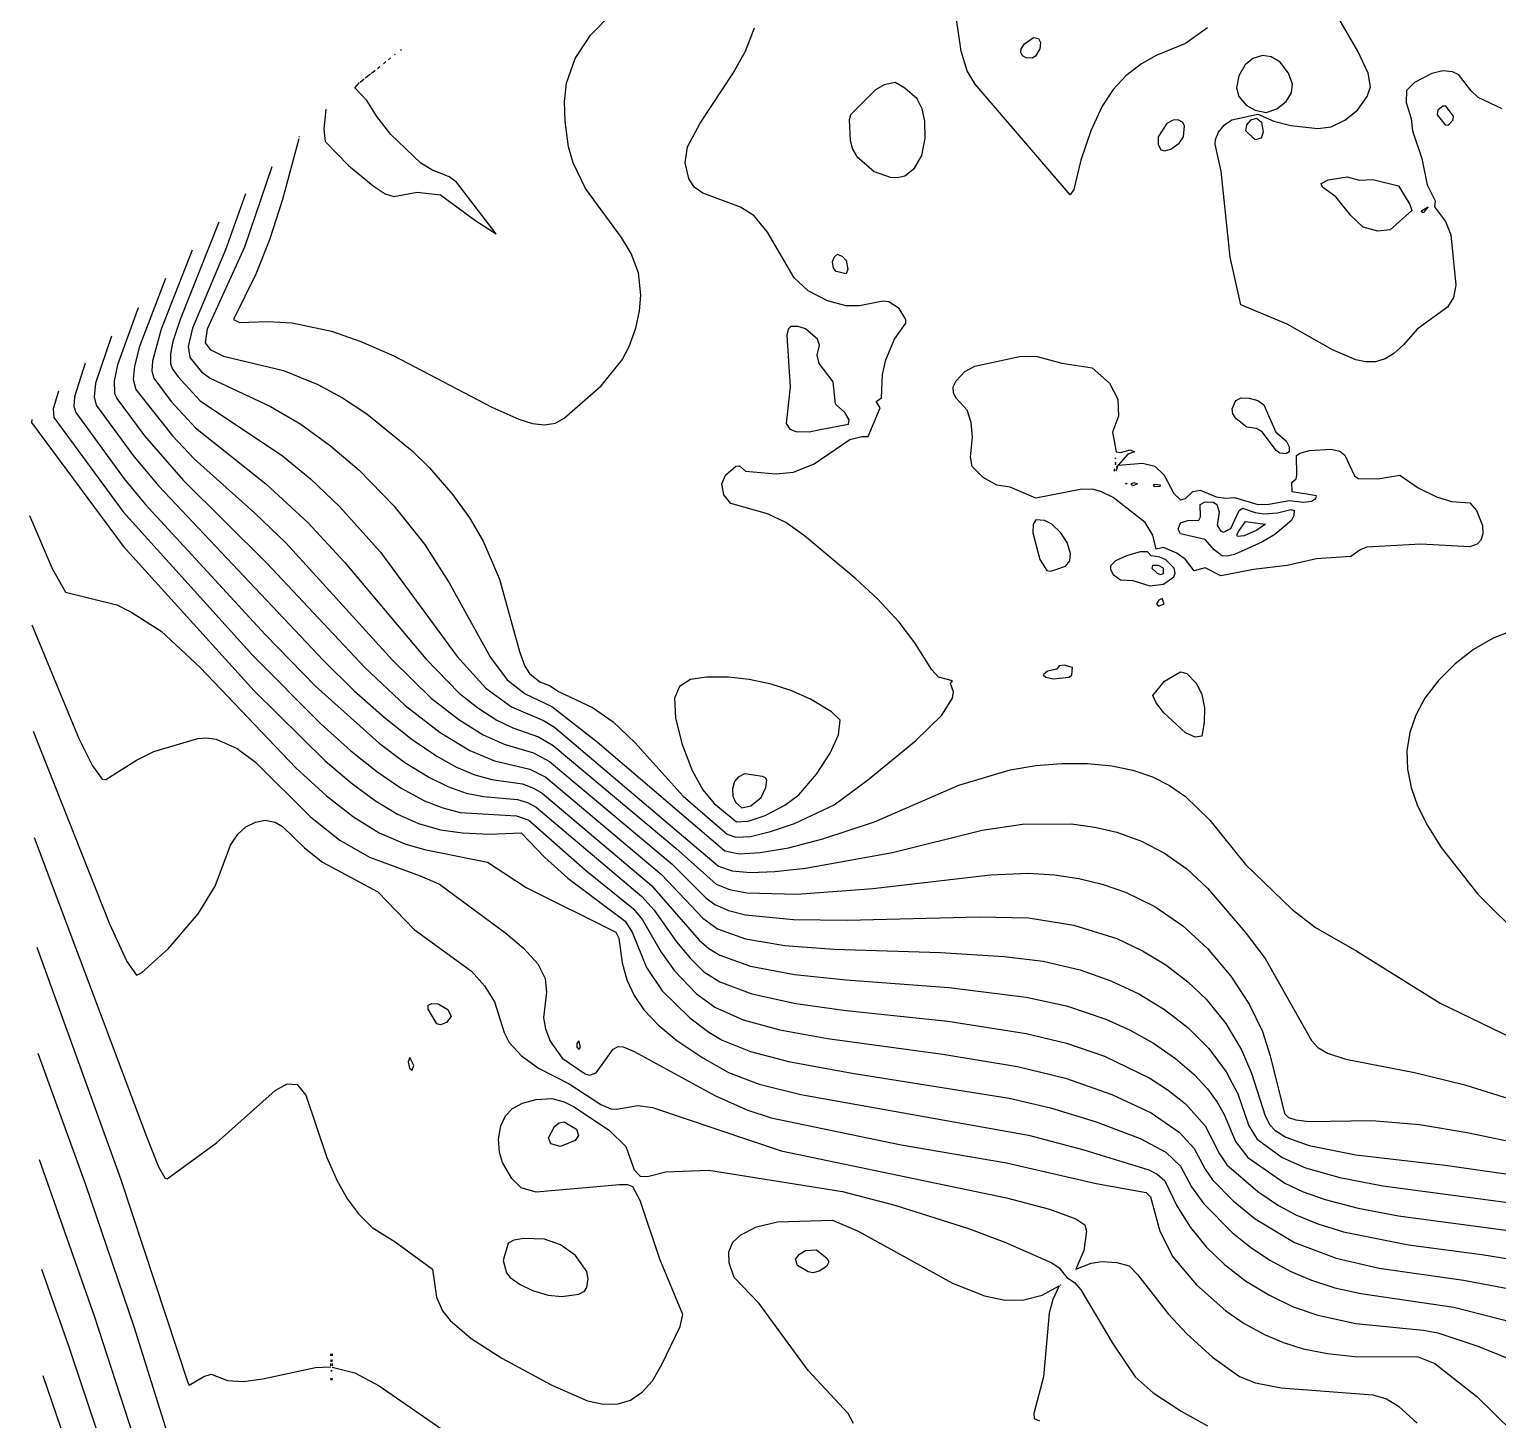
# Model space of a CAD drawing. Header units: inches. Extents: x 2608994 to 2618701, y 1261813 to 1271655.
# Drawn here: x 2608994 to 2610432, y 1268033 to 1269394 of the extents above; entities that cross this region are included whole.
import ezdxf

# ---------------------------------------------------------------- set-up
doc = ezdxf.new("R2010")
doc.units = ezdxf.units.IN
doc.header["$MEASUREMENT"] = 0

msp = doc.modelspace()

# ---------------------------------------------------------------- linework, layer by layer
for points, elevation in [([(2609258.1, 1269287.3), (2609242.2, 1269227.9), (2609229.5, 1269188.3), (2609215.9, 1269154.7), (2609194.1, 1269110.3), (2609200, 1269107.5), (2609227.6, 1269108.5), (2609251.6, 1269107.1), (2609290, 1269099), (2609318.8, 1269088.8), (2609351.2, 1269074.7), (2609447.2, 1269024.6), (2609473.6, 1269012.6), (2609486.8, 1269008.5), (2609498.8, 1269007.1), (2609509.6, 1269008.9), (2609518, 1269013.6), (2609554.2, 1269045.5), (2609574.7, 1269070.7), (2609581.7, 1269083.9), (2609588, 1269101.9), (2609591.8, 1269118.7), (2609593, 1269134.3), (2609590.6, 1269155.9), (2609583.6, 1269175.1), (2609574.2, 1269190.7), (2609539, 1269238.7), (2609526.7, 1269263.9), (2609522.3, 1269279.5), (2609518.8, 1269304.7), (2609518.3, 1269323.9), (2609520.2, 1269341.9), (2609528.7, 1269365.9), (2609543.9, 1269388.7), (2609564.8, 1269410.3)], 235), ([(2610436.5, 1269316.7), (2610413.2, 1269327.6), (2610405.8, 1269334.7), (2610394, 1269349.9), (2610388, 1269353), (2610378.4, 1269353.8), (2610367.6, 1269351.1), (2610350.8, 1269342.6), (2610343, 1269334.7), (2610342.6, 1269322.7), (2610347.5, 1269307.1), (2610348.9, 1269295.1), (2610358, 1269267.9), (2610363.1, 1269242.3), (2610370.8, 1269226.7), (2610370.2, 1269220.7), (2610381.1, 1269206.3), (2610386.3, 1269193.1), (2610391.2, 1269143.9), (2610388.9, 1269131.9), (2610382.9, 1269122.3), (2610353.2, 1269100.8), (2610340, 1269085.5), (2610330.4, 1269077.1), (2610322, 1269071.9), (2610312.4, 1269068.9), (2610302.8, 1269068.7), (2610293.2, 1269070.8), (2610270.4, 1269080.7), (2610226, 1269105.6), (2610180.7, 1269124.7), (2610170.1, 1269171.5), (2610161.3, 1269255.5), (2610155.5, 1269281.9), (2610155.7, 1269286.7), (2610158.9, 1269293.9), (2610164.8, 1269301.1), (2610171.9, 1269305.9), (2610197.2, 1269311.3), (2610212.8, 1269304.5), (2610229.6, 1269300.2), (2610256, 1269297.5), (2610269.2, 1269299), (2610282.4, 1269305.4), (2610294.8, 1269315.5), (2610304.3, 1269328.7), (2610307.5, 1269338.3), (2610305.5, 1269351.5), (2610295.3, 1269373.1), (2610270.8, 1269415.1)], 237), ([(2609231.8, 1269259.8), (2609205, 1269181.1), (2609168.4, 1269100.7), (2609166.4, 1269087.5), (2609171.2, 1269080.8), (2609184.4, 1269074.4), (2609243.2, 1269060.5), (2609276.8, 1269046.7), (2609300.8, 1269033.5), (2609324.7, 1269017.9), (2609369.2, 1268981.7), (2609386.1, 1268965.1), (2609408.9, 1268938.7), (2609425.3, 1268915.9), (2609438.7, 1268893.1), (2609454.7, 1268855.9), (2609474.2, 1268785.1), (2609479.5, 1268770.7), (2609483.9, 1268763.5), (2609494, 1268755.4), (2609503.6, 1268751.9), (2609513.2, 1268745.6), (2609545.6, 1268730.3), (2609566, 1268716.1), (2609587.6, 1268695.7), (2609634.5, 1268643.5), (2609677.6, 1268606.1), (2609686, 1268603.4), (2609700.4, 1268604.1), (2609720.1, 1268608.7), (2609743.6, 1268616.7), (2609782.4, 1268635.1), (2609815.1, 1268659.1), (2609862, 1268697.5), (2609887.8, 1268722.7), (2609898.4, 1268739.5), (2609899.1, 1268745.5), (2609896.2, 1268753.9), (2609898.2, 1268756.3), (2609884.7, 1268759.9), (2609878, 1268767.3), (2609861.5, 1268793.5), (2609845.9, 1268813.9), (2609824.8, 1268836.7), (2609803.6, 1268856.3), (2609753.2, 1268898.5), (2609735.2, 1268911.6), (2609717.2, 1268920.1), (2609681.2, 1268930.2), (2609674.4, 1268938.7), (2609672.4, 1268949.5), (2609675.8, 1268957.9), (2609686, 1268966.8), (2609689.6, 1268967), (2609695.6, 1268961.9), (2609725.6, 1268959.1), (2609742.4, 1268960.7), (2609762.8, 1268969), (2609797.7, 1268992.7), (2609809.6, 1268995.8), (2609815.6, 1268995.6), (2609827.5, 1269023.9), (2609823.4, 1269029.9), (2609828.8, 1269033.5), (2609829.8, 1269056.3), (2609833.1, 1269070.7), (2609841.4, 1269091.1), (2609852.4, 1269106.7), (2609852.4, 1269110.3), (2609846, 1269121.1), (2609836, 1269127.7), (2609830, 1269128.3), (2609807.2, 1269123.7), (2609794, 1269123.6), (2609776, 1269128.6), (2609756.8, 1269138.3), (2609743.3, 1269151.1), (2609717.2, 1269195.7), (2609704, 1269212), (2609690.8, 1269220.2), (2609653.6, 1269234.1), (2609645.3, 1269239.9), (2609640, 1269248.3), (2609636.3, 1269263.9), (2609638.6, 1269279.5), (2609651.2, 1269302.7), (2609683.3, 1269351.5), (2609695.7, 1269373.1), (2609704.5, 1269395.9)], 236), ([(2610013.6, 1269232.5), (2609920.3, 1269340.7), (2609912.5, 1269353.9), (2609906.9, 1269373.1), (2609901.9, 1269406.7)], 237), ([(2610148.1, 1269395.9), (2610126.4, 1269380.5), (2610097.6, 1269368.8), (2610083.2, 1269360.8), (2610068.1, 1269349.1), (2610055.6, 1269335.5), (2610045, 1269319.1), (2610033.7, 1269295.1), (2610023.9, 1269266.3), (2610017.2, 1269237.5), (2610013.6, 1269232.5)], 237), ([(2609979.6, 1269368.3), (2609976.4, 1269366.3), (2609970.4, 1269366.5), (2609966.8, 1269368.4), (2609965.2, 1269371.9), (2609965.6, 1269375.5), (2609968.7, 1269380.3), (2609977.6, 1269386.6), (2609982.4, 1269385.4), (2609984.4, 1269381.5), (2609983.7, 1269375.5), (2609979.6, 1269368.3)], 238), ([(2609345.8, 1269364.7), (2609346.5, 1269365.3)], 234), ([(2609347, 1269365.6), (2609348, 1269366.5)], 234), ([(2609351.8, 1269369.4), (2609352.5, 1269370.1)], 234), ([(2609357.8, 1269374.2), (2609358.5, 1269374.9)], 234), ([(2610205.6, 1269313.1), (2610215.8, 1269316.7), (2610225, 1269323.9), (2610230.2, 1269332.3), (2610231.4, 1269340.7), (2610227.2, 1269351.7), (2610219.1, 1269362.3), (2610210.4, 1269367.7), (2610202, 1269368.9), (2610192.4, 1269366.1), (2610185, 1269359.9), (2610178.6, 1269349.1), (2610176.3, 1269337.1), (2610178.6, 1269328.7), (2610185.9, 1269320.3), (2610194.8, 1269315.2), (2610205.6, 1269313.1)], 236), ([(2609329, 1269351.4), (2609329.9, 1269352.1)], 234), ([(2609330.2, 1269352.3), (2609332.8, 1269354.5)], 234), ([(2609335, 1269356.1), (2609336.1, 1269356.9)], 234), ([(2609336.2, 1269357), (2609337.3, 1269358.1)], 234), ([(2609341, 1269360.8), (2609343.4, 1269362.9)], 234), ([(2609284.6, 1269316.3), (2609282.7, 1269296.3), (2609284, 1269284.6), (2609306.8, 1269261.3), (2609330.8, 1269241.2), (2609342.8, 1269233.5), (2609351.2, 1269230.8), (2609374, 1269235), (2609396.8, 1269232.4), (2609431.6, 1269206.8), (2609451.3, 1269194.3), (2609412.4, 1269244.7), (2609405.2, 1269250.1), (2609388.4, 1269256.9), (2609377.6, 1269263.4), (2609348.2, 1269291.5), (2609334.4, 1269309.3), (2609324.8, 1269324.8), (2609313.1, 1269337.1), (2609317.6, 1269342.5)], 234), ([(2609318.2, 1269342.7), (2609322.1, 1269346.1)], 234), ([(2609323, 1269346.7), (2609323.7, 1269347.3)], 234), ([(2609324.2, 1269347.6), (2609328.2, 1269350.9)], 234), ([(2609851.6, 1269251.1), (2609861.2, 1269258.5), (2609868.2, 1269271.1), (2609871.4, 1269287.9), (2609871.3, 1269304.7), (2609868.7, 1269316.7), (2609863.6, 1269326.3), (2609851.6, 1269336.8), (2609842, 1269342.5), (2609831.2, 1269340), (2609822.8, 1269335.4), (2609798.3, 1269310.7), (2609797, 1269305.9), (2609798, 1269285.5), (2609800.2, 1269277.1), (2609804.6, 1269269.9), (2609821.6, 1269255.4), (2609837.2, 1269249.6), (2609844.4, 1269249.3), (2609851.6, 1269251.1)], 236), ([(2610385.2, 1269302.3), (2610388.5, 1269305.9), (2610388.9, 1269309.5), (2610381.5, 1269319.1), (2610378.4, 1269319.4), (2610373.7, 1269315.5), (2610373, 1269310.7), (2610380.8, 1269301), (2610383.2, 1269300.5), (2610385.2, 1269302.3)], 236), ([(2610112, 1269277.2), (2610120.4, 1269282.9), (2610124.5, 1269289.1), (2610125.5, 1269299.9), (2610123.4, 1269303.5), (2610119.2, 1269306), (2610114.4, 1269305.7), (2610108.2, 1269302.3), (2610099.6, 1269289.1), (2610099.8, 1269281.9), (2610102.4, 1269276.5), (2610106, 1269275.5), (2610112, 1269277.2)], 236), ([(2610200.7, 1269287.9), (2610194.8, 1269286.4), (2610185.6, 1269295.1), (2610186.5, 1269301.1), (2610190.7, 1269305.9), (2610196, 1269307.6), (2610200.8, 1269303.5), (2610202.5, 1269293.9), (2610200.7, 1269287.9)], 238), ([(2609258.8, 1269289.7), (2609258.2, 1269289)], 235), ([(2610326.8, 1269198.1), (2610314.8, 1269196.7), (2610300.4, 1269200.7), (2610288.5, 1269212.3), (2610273.7, 1269230.3), (2610260.7, 1269239.9), (2610259.4, 1269243.5), (2610266.3, 1269247.1), (2610284.8, 1269250), (2610296.8, 1269246.8), (2610310, 1269247.5), (2610335.2, 1269241.2), (2610346.3, 1269223.1), (2610348.1, 1269217.1), (2610326.8, 1269198.1)], 238), ([(2609206, 1269233.3), (2609186.2, 1269178.7), (2609153.9, 1269101.9), (2609149.6, 1269083.9), (2609151.2, 1269073.1), (2609162.8, 1269059.1), (2609171.2, 1269052.9), (2609230.2, 1269025.1), (2609260, 1269007.9), (2609289.1, 1268986.7), (2609317.2, 1268962.7), (2609351.3, 1268927.9), (2609381.2, 1268890.3), (2609405.2, 1268852.4), (2609445.8, 1268779.1), (2609462.1, 1268757.5), (2609479.6, 1268743.8), (2609506, 1268731.3), (2609550.4, 1268696.7), (2609675.2, 1268590), (2609689.6, 1268587.1), (2609710, 1268588.2), (2609737.6, 1268593), (2609771.3, 1268601.5), (2609821.8, 1268618.3), (2609904.4, 1268654.2), (2609954.8, 1268669.1), (2609980, 1268673.5), (2610005.2, 1268675.6), (2610030.4, 1268675.4), (2610054.4, 1268673.1), (2610074.8, 1268668.9), (2610094, 1268662.4), (2610110.8, 1268653.9), (2610126.4, 1268643), (2610150.4, 1268619.8), (2610185.2, 1268576.6), (2610230.8, 1268532.6), (2610253.6, 1268514.8), (2610294.4, 1268491.6), (2610375.9, 1268440.7), (2610517.6, 1268372.1)], 237), ([(2610359.3, 1269214.7), (2610357.5, 1269215.9), (2610358, 1269217.1), (2610364, 1269220.6), (2610359.3, 1269214.7)], 238), ([(2609179.8, 1269205.7), (2609141.9, 1269110.3), (2609134.7, 1269088.7), (2609132.4, 1269076.7), (2609132.4, 1269067.1), (2609134, 1269062.3), (2609140, 1269054.2), (2609161.6, 1269030.6), (2609242, 1268976.9), (2609269.4, 1268954.3), (2609298.4, 1268926.8), (2609338.1, 1268882.3), (2609413.2, 1268780.3), (2609441.3, 1268749.1), (2609466.4, 1268730.9), (2609497.6, 1268717.5), (2609508.4, 1268710.9), (2609669.2, 1268575), (2609682.4, 1268570.4), (2609700.4, 1268568.7), (2609724.4, 1268569.5), (2609754.4, 1268572.8), (2609839.6, 1268588.2), (2609927.2, 1268610.2), (2609966.8, 1268615.9), (2610014.8, 1268616.2), (2610037.6, 1268613.2), (2610059.2, 1268608.2), (2610083.2, 1268599.5), (2610106, 1268587.5), (2610127.6, 1268572.2), (2610148, 1268553.2), (2610184.9, 1268510.3), (2610204.4, 1268484.5), (2610250, 1268404.1), (2610256, 1268397.3), (2610265.6, 1268391.7), (2610283.6, 1268385.9), (2610350.8, 1268372.7), (2610400, 1268360.6), (2610541.6, 1268316.2)], 238), ([(2609153.6, 1269178.1), (2609123.2, 1269100.7), (2609114.7, 1269069.5), (2609114.3, 1269059.9), (2609116, 1269052.7), (2609133.1, 1269029.9), (2609156.8, 1269004.2), (2609225.7, 1268949.5), (2609267.4, 1268911.1), (2609302.8, 1268872.7), (2609382.5, 1268777.9), (2609415.1, 1268744.3), (2609433.4, 1268729.9), (2609452, 1268717.9), (2609467.6, 1268710.3), (2609492.8, 1268701.6), (2609507.2, 1268693.2), (2609627.2, 1268592.6), (2609666.8, 1268557.1), (2609680, 1268552), (2609696.8, 1268548.9), (2609746, 1268547.6), (2609820.4, 1268553.1), (2609935.6, 1268566.5), (2609972.8, 1268567.9), (2609998, 1268566.4), (2610022, 1268562.9), (2610044.8, 1268557.4), (2610067.6, 1268549.5), (2610096.4, 1268535.4), (2610124, 1268516.5), (2610148, 1268494.4), (2610170.7, 1268467.1), (2610188.8, 1268439.8), (2610201.8, 1268413.1), (2610209.4, 1268389.1), (2610223.4, 1268332.7), (2610227.2, 1268328.8), (2610234.4, 1268326.4), (2610247.6, 1268324.9), (2610308.8, 1268325.9), (2610355.6, 1268321.7), (2610402.4, 1268314), (2610506.8, 1268292.3)], 239), ([(2609784.4, 1269157.4), (2609781.8, 1269160.7), (2609780.8, 1269166.7), (2609782.5, 1269171.5), (2609785.6, 1269174.3), (2609790.4, 1269172), (2609794, 1269168), (2609795.7, 1269159.5), (2609794, 1269155), (2609784.4, 1269157.4)], 237), ([(2609127.4, 1269150.5), (2609102, 1269083.9), (2609097, 1269064.7), (2609095.9, 1269051.5), (2609098.5, 1269041.9), (2609134.3, 1268996.3), (2609155.6, 1268973.8), (2609214.9, 1268920.7), (2609245.6, 1268891.1), (2609349.9, 1268776.7), (2609387.7, 1268739.5), (2609414.8, 1268718.5), (2609438.7, 1268703.5), (2609459.2, 1268694.3), (2609488, 1268685.9), (2609503.6, 1268677.5), (2609623.6, 1268576.7), (2609656.6, 1268543.9), (2609665.6, 1268537.4), (2609678.8, 1268531.6), (2609695.6, 1268527.3), (2609742.4, 1268522.5), (2609795.2, 1268522), (2609924.8, 1268525.3), (2609972.8, 1268524.2), (2610017.2, 1268517.2), (2610059.2, 1268503.9), (2610084.4, 1268492), (2610107.2, 1268478.2), (2610128.8, 1268461.7), (2610146.8, 1268444.6), (2610166, 1268420.7), (2610181.2, 1268395.1), (2610191.1, 1268372.3), (2610204.6, 1268330.3), (2610209.2, 1268321.5), (2610214, 1268316.3), (2610224.8, 1268309.4), (2610247.6, 1268301.2), (2610293.2, 1268292.1), (2610380.8, 1268282), (2610547.6, 1268258.3)], 240), ([(2609100.7, 1269121.7), (2609080.5, 1269065.9), (2609077.3, 1269050.3), (2609077.6, 1269038.3), (2609080, 1269032.9), (2609107, 1268996.3), (2609144.8, 1268952.8), (2609226.8, 1268871.5), (2609322.8, 1268769.5), (2609362.4, 1268732.3), (2609396.4, 1268705.9), (2609425.6, 1268688.2), (2609449.6, 1268678.2), (2609484.4, 1268670), (2609500, 1268661.9), (2609613.2, 1268566.7), (2609653.6, 1268523.8), (2609668, 1268513.6), (2609695.6, 1268503.7), (2609734, 1268497.2), (2609782, 1268493.5), (2609886.4, 1268490.4), (2609948.8, 1268486.4), (2609987.2, 1268481.7), (2610023.2, 1268473.3), (2610053.2, 1268462.7), (2610080.8, 1268449.7), (2610106, 1268434.4), (2610128.8, 1268416.8), (2610149.2, 1268396.4), (2610166.3, 1268373.5), (2610177.6, 1268351.9), (2610188.5, 1268320.7), (2610196.6, 1268307.5), (2610221.2, 1268289.4), (2610244, 1268279.3), (2610277.6, 1268269.8), (2610319.6, 1268261.7), (2610508.8, 1268236.7)], 241), ([(2609074.5, 1269094.1), (2609059, 1269047.9), (2609057.5, 1269034.7), (2609059.7, 1269026.3), (2609096.7, 1268975.9), (2609120.9, 1268947.1), (2609281.9, 1268776.7), (2609312.4, 1268746.7), (2609341.6, 1268720.8), (2609369.2, 1268698.8), (2609393.2, 1268682.5), (2609412.4, 1268672), (2609430.4, 1268664.5), (2609447.2, 1268659.9), (2609477.2, 1268655.4), (2609488, 1268651.4), (2609496.4, 1268646.3), (2609603.6, 1268555.9), (2609650, 1268502.4), (2609659.6, 1268494.2), (2609670.4, 1268487.8), (2609700.4, 1268477), (2609743.6, 1268468.8), (2609794, 1268463.4), (2609894.8, 1268456.1), (2609970.4, 1268446.7), (2610010, 1268438), (2610048.4, 1268425), (2610072.4, 1268414.2), (2610095.2, 1268401.4), (2610116.8, 1268386.4), (2610134.8, 1268370.8), (2610147.9, 1268356.7), (2610157.6, 1268343.6), (2610164.3, 1268331.5), (2610175.3, 1268305.1), (2610187.6, 1268289.5), (2610223.6, 1268264.4), (2610241.6, 1268256), (2610263.2, 1268248.4), (2610295.6, 1268239.9), (2610335.2, 1268232.5), (2610464.8, 1268215.2)], 242), ([(2609768.8, 1269002.5), (2609796.4, 1269007.9), (2609797.2, 1269011.9), (2609792.8, 1269019.1), (2609783.7, 1269027.5), (2609781.5, 1269049.1), (2609767.6, 1269067.1), (2609765.6, 1269075.5), (2609768, 1269085.1), (2609766.1, 1269091.1), (2609754.4, 1269101.3), (2609747.2, 1269103.4), (2609740, 1269103.3), (2609737.3, 1269100.7), (2609736, 1269094.7), (2609739.2, 1269044.3), (2609735.3, 1269008.3), (2609738.8, 1269002.8), (2609744.8, 1269000.5), (2609758, 1269000.2), (2609768.8, 1269002.5)], 235), ([(2609048.8, 1269067.7), (2609038.4, 1269034.7), (2609037.7, 1269025.1), (2609039.7, 1269019.1), (2609087.2, 1268954.4), (2609107.6, 1268929.6), (2609225.2, 1268801.7), (2609274.4, 1268751.3), (2609336.8, 1268695.3), (2609362, 1268676.4), (2609386, 1268661.6), (2609404, 1268652.8), (2609422, 1268646.5), (2609438.8, 1268643), (2609472.4, 1268640.1), (2609482, 1268637.3), (2609490.4, 1268632.7), (2609594.1, 1268545.1), (2609606, 1268531.9), (2609628.1, 1268500.7), (2609641.6, 1268484.4), (2609654.8, 1268471.5), (2609670.4, 1268461.6), (2609701.6, 1268449.7), (2609744.8, 1268440.4), (2609794, 1268433.6), (2609893.6, 1268423), (2609970.4, 1268411.1), (2610010, 1268401.5), (2610047.2, 1268388.7), (2610091.6, 1268367.1), (2610109.6, 1268355.4), (2610126.4, 1268342.1), (2610145.8, 1268320.7), (2610159.8, 1268293.1), (2610167, 1268282.3), (2610197.2, 1268256.2), (2610217.6, 1268242.4), (2610234.4, 1268233.3), (2610256, 1268224.5), (2610281.2, 1268216.7), (2610344.8, 1268204), (2610416.8, 1268194.4), (2610526, 1268177)], 243), ([(2610169.6, 1268860.9), (2610161.2, 1268859.3), (2610145.6, 1268867.1), (2610134.8, 1268864.3), (2610126.3, 1268875.1), (2610118, 1268881.6), (2610104.8, 1268886.9), (2610097.6, 1268885.4), (2610094.6, 1268899.1), (2610086.8, 1268911.5), (2610055.6, 1268936), (2610043.6, 1268942), (2610035.2, 1268944.1), (2610023.2, 1268943.8), (2609980, 1268935.3), (2609954.8, 1268946), (2609941.6, 1268948), (2609928.2, 1268955.5), (2609917.5, 1268966.3), (2609915.9, 1268975.9), (2609917.7, 1268995.1), (2609916.7, 1269009.5), (2609912.5, 1269021.5), (2609902, 1269033.2), (2609899.3, 1269038.3), (2609898.9, 1269044.3), (2609901.8, 1269050.3), (2609910.4, 1269059.4), (2609920, 1269064.7), (2609965.6, 1269074.4), (2609981.2, 1269074.2), (2610005.2, 1269067.7), (2610035.2, 1269062.9), (2610051.9, 1269047.9), (2610060.1, 1269032.3), (2610060.9, 1269015.5), (2610055.1, 1268999.9), (2610058.6, 1268980.7), (2610062.8, 1268980.2), (2610072.4, 1268982.6), (2610076.4, 1268980.7), (2610070, 1268978.4), (2610060.5, 1268967.5), (2610084.4, 1268969.7), (2610096.4, 1268966.8), (2610105.6, 1268957.9), (2610115, 1268939.9), (2610121.6, 1268933.7), (2610126.4, 1268934.9), (2610133.6, 1268941.9), (2610140.8, 1268943.1), (2610156.4, 1268936.7), (2610166, 1268935.2), (2610174.4, 1268935.9), (2610197.2, 1268929), (2610208, 1268929.3), (2610228.4, 1268933.1), (2610241.6, 1268931.5), (2610250, 1268932.5), (2610254.2, 1268935.1), (2610254.7, 1268937.5), (2610230.8, 1268941.4), (2610230.5, 1268950.7), (2610234.8, 1268954.3), (2610235.6, 1268957.9), (2610235.1, 1268977.1), (2610238.5, 1268979.5), (2610248, 1268981.9), (2610269.2, 1268983.3), (2610277.6, 1268981.2), (2610282.4, 1268977.5), (2610292, 1268957.3), (2610295.6, 1268954.7), (2610314.8, 1268954.2), (2610336.4, 1268957.7), (2610354.4, 1268945.5), (2610372.4, 1268936.6), (2610386.8, 1268932), (2610404.8, 1268930.6), (2610411.3, 1268923.1), (2610417.2, 1268908.7), (2610417.5, 1268900.3), (2610415.6, 1268894.3), (2610412, 1268890.4), (2610404.8, 1268887.6), (2610356.8, 1268890.3), (2610304, 1268887.2), (2610298, 1268885.2), (2610288.4, 1268878.2), (2610254.8, 1268875.8), (2610226, 1268869.4), (2610193.2, 1268865.5), (2610169.6, 1268860.9)], 237), ([(2609022.6, 1269040.1), (2609017.5, 1269022.7), (2609018.1, 1269014.3), (2609086, 1268922), (2609213.2, 1268781.3), (2609279.6, 1268714.3), (2609309, 1268687.9), (2609334.5, 1268667.5), (2609358.4, 1268651.3), (2609381.2, 1268639), (2609399.2, 1268631.9), (2609416, 1268627.6), (2609471.2, 1268624.2), (2609483.2, 1268620), (2609538.4, 1268571.2), (2609585.9, 1268533.1), (2609594.6, 1268522.3), (2609612.8, 1268490.6), (2609626, 1268472.3), (2609647.2, 1268450.3), (2609665.6, 1268436.7), (2609693.2, 1268424.5), (2609729.2, 1268414.6), (2609776, 1268406.1), (2609888.8, 1268390.8), (2609962, 1268378.6), (2610008.8, 1268367.2), (2610054.4, 1268351.3), (2610092.8, 1268333.2), (2610120.4, 1268314.2), (2610134.8, 1268298.4), (2610145.6, 1268278), (2610152.8, 1268267.7), (2610173.2, 1268247.1), (2610194.8, 1268229.6), (2610233.2, 1268206.3), (2610274, 1268190.9), (2610316, 1268181.3), (2610398.8, 1268169.3), (2610527.2, 1268145.2)], 244), ([(2610215.2, 1268981.9), (2610202, 1269000), (2610196, 1269003.4), (2610186.4, 1269004.7), (2610176.1, 1269013.1), (2610172.9, 1269017.9), (2610172, 1269022.7), (2610175.6, 1269031.1), (2610180.9, 1269033.5), (2610188.8, 1269033.4), (2610197.2, 1269030.9), (2610203.2, 1269026.8), (2610214.8, 1268999.9), (2610225, 1268991.5), (2610227.9, 1268985.5), (2610227.9, 1268980.7), (2610224.8, 1268978.7), (2610218.8, 1268979.5), (2610215.2, 1268981.9)], 237), ([(2608996.5, 1269012.5), (2608996.4, 1269009.5), (2609086, 1268888.2), (2609214.4, 1268746.7), (2609284, 1268677.9), (2609309.2, 1268656.5), (2609333.2, 1268638.9), (2609354.8, 1268625.9), (2609375.2, 1268616.8), (2609396.8, 1268610.5), (2609418.4, 1268607.6), (2609444.8, 1268606.3), (2609475.9, 1268607.5), (2609498.8, 1268583.8), (2609521.7, 1268563.1), (2609577.6, 1268521.1), (2609584.5, 1268510.3), (2609598.7, 1268475.5), (2609613.9, 1268452.7), (2609640.9, 1268426.3), (2609659.6, 1268412.3), (2609672.8, 1268404.6), (2609700.4, 1268393.4), (2609737.6, 1268383.5), (2609800, 1268372.1), (2609953.6, 1268347.5), (2609994.4, 1268338.1), (2610038.8, 1268324.6), (2610082, 1268308.2), (2610107.2, 1268294.6), (2610121.4, 1268281.1), (2610132.2, 1268260.7), (2610144.4, 1268244.2), (2610172, 1268216), (2610190, 1268201.6), (2610209.2, 1268188.9), (2610229.6, 1268178), (2610250, 1268169.3), (2610272.8, 1268162), (2610298, 1268156.2), (2610389.2, 1268142.8), (2610490, 1268117)], 245), ([(2610057.4, 1268964.2), (2610056.3, 1268962.7), (2610057.4, 1268961.8)], 237), ([(2610057.7, 1268975.3), (2610058, 1268974.1), (2610058.2, 1268975.3)], 237), ([(2610057.7, 1268970.5), (2610058, 1268968.1), (2610058.3, 1268970.5)], 237), ([(2610058.5, 1268962.1), (2610060.4, 1268967.4), (2610058.6, 1268965.6)], 237), ([(2610058, 1268958.5), (2610057.9, 1268958.5)], 237), ([(2610067.6, 1268949.3), (2610068.8, 1268950), (2610069.4, 1268949.5), (2610068.8, 1268949.2), (2610067.6, 1268949.3)], 238), ([(2610073.1, 1268949.5), (2610076, 1268950.6), (2610079.5, 1268949.5), (2610074.8, 1268947.5), (2610073.1, 1268949.5)], 238), ([(2610096.4, 1268946.5), (2610095.1, 1268948.3), (2610096.4, 1268949), (2610101.7, 1268948.3), (2610101.2, 1268946.6), (2610096.4, 1268946.5)], 238), ([(2610174.4, 1268880.3), (2610167.2, 1268878.5), (2610162.4, 1268879), (2610154.5, 1268884.7), (2610145.6, 1268894.7), (2610121.6, 1268900.5), (2610119.2, 1268905.1), (2610121.4, 1268911.1), (2610128.8, 1268913.6), (2610139.6, 1268913.8), (2610141.3, 1268917.1), (2610140.7, 1268929.1), (2610145.6, 1268931.6), (2610154, 1268931.4), (2610157.2, 1268929.1), (2610159.3, 1268921.9), (2610157.4, 1268908.7), (2610161.2, 1268903), (2610163.6, 1268902.1), (2610170.8, 1268905.6), (2610178.9, 1268923.1), (2610182.3, 1268925.5), (2610194.8, 1268921.2), (2610203.2, 1268920.1), (2610216.4, 1268920.8), (2610229.6, 1268924.3), (2610232.9, 1268923.1), (2610232.6, 1268918.3), (2610230.2, 1268913.5), (2610214, 1268899.7), (2610202, 1268892.6), (2610174.4, 1268880.3)], 238), ([(2608994.2, 1268918.5), (2609016.4, 1268866.3), (2609029.6, 1268843.3), (2609080, 1268830.7), (2609094.4, 1268823.4), (2609123.2, 1268805.2), (2609161.6, 1268769.6), (2609255.2, 1268671.3), (2609285.2, 1268643.9), (2609311.6, 1268623.1), (2609336.8, 1268607.4), (2609362, 1268596.7), (2609381.2, 1268591.3), (2609443, 1268578.7), (2609480.8, 1268553.9), (2609568.4, 1268510.3), (2609571.6, 1268504.3), (2609574.6, 1268480.3), (2609579.2, 1268463.5), (2609586.4, 1268448.1), (2609596, 1268434.2), (2609610.2, 1268419.1), (2609628.4, 1268404.1), (2609653.6, 1268387.1), (2609678.8, 1268372.9), (2609708.8, 1268361.4), (2609749.6, 1268351.2), (2609972.8, 1268311.5), (2610026.8, 1268297.2), (2610090.4, 1268277.6), (2610098.8, 1268273.2), (2610106.2, 1268266.7), (2610118, 1268242.3), (2610131.5, 1268221.1), (2610146.8, 1268202.2), (2610164.8, 1268184.7), (2610185.2, 1268168.9), (2610208, 1268154.9), (2610232, 1268143.3), (2610256, 1268135), (2610293.2, 1268127), (2610359.2, 1268120.5), (2610373.6, 1268117.8), (2610412.8, 1268104.7), (2610493.6, 1268072.2)], 246), ([(2610000.4, 1268865.7), (2610008.8, 1268868.6), (2610013.3, 1268873.9), (2610013.9, 1268881.1), (2610010.7, 1268891.9), (2610004.5, 1268901.5), (2609995.4, 1268909.9), (2609988.4, 1268913.3), (2609980, 1268914.2), (2609977.4, 1268909.9), (2609977, 1268901.5), (2609983.7, 1268875.1), (2609990.8, 1268864.6), (2609994.4, 1268863.8), (2610000.4, 1268865.7)], 236), ([(2610178.5, 1268902.7), (2610185.2, 1268912.6), (2610204.7, 1268909.9), (2610196.2, 1268903.9), (2610184, 1268898.5), (2610177.3, 1268897.9), (2610176.6, 1268899.1), (2610178.5, 1268902.7)], 239), ([(2610104.9, 1268851.1), (2610115, 1268858.3), (2610116.2, 1268861.9), (2610115.3, 1268866.7), (2610107.2, 1268874.8), (2610101.2, 1268877.6), (2610092.8, 1268878.7), (2610089.2, 1268882.8), (2610082, 1268882.7), (2610068.6, 1268878.7), (2610057.9, 1268873.9), (2610053.1, 1268869.1), (2610053.1, 1268865.5), (2610055.5, 1268860.7), (2610062.8, 1268855.2), (2610074.8, 1268854.8), (2610091.6, 1268849.6), (2610104.9, 1268851.1)], 236), ([(2610098.8, 1268861.7), (2610102.4, 1268860.5), (2610104.8, 1268861.6), (2610104.9, 1268866.7), (2610100, 1268869.5), (2610094, 1268869.5), (2610093.6, 1268866.7), (2610098.8, 1268861.7)], 235), ([(2610105.7, 1268831.9), (2610103.6, 1268837.2), (2610100.3, 1268835.5), (2610098.2, 1268831.9), (2610100, 1268829.7), (2610105.7, 1268831.9)], 236), ([(2610485.2, 1268820.7), (2610427.6, 1268798.2), (2610408.4, 1268787), (2610390.5, 1268773.1), (2610373.8, 1268756.3), (2610361, 1268739.5), (2610351.9, 1268722.7), (2610346.1, 1268705.9), (2610343.2, 1268687.9), (2610343.8, 1268669.9), (2610347.4, 1268651.9), (2610353.8, 1268633.9), (2610363.4, 1268614.7), (2610376.8, 1268593.1), (2610412.8, 1268547.5), (2610457.6, 1268502.9)], 236), ([(2608996.6, 1268811.2), (2609042.8, 1268699.8), (2609056, 1268673.2), (2609065.6, 1268660), (2609069.2, 1268659.9), (2609099.2, 1268678.8), (2609116, 1268687.3), (2609159.2, 1268699.8), (2609167.6, 1268700.6), (2609177.2, 1268699.2), (2609197.6, 1268690.2), (2609215.6, 1268676.6), (2609269.6, 1268623.3), (2609298.4, 1268600.2), (2609327.2, 1268583.7), (2609376.9, 1268565.5), (2609395.7, 1268557.1), (2609460.8, 1268509.1), (2609478.1, 1268494.7), (2609492.2, 1268479.1), (2609499.3, 1268464.7), (2609500.7, 1268451.5), (2609497.6, 1268426.3), (2609499.6, 1268415.5), (2609504.3, 1268403.5), (2609516.1, 1268386.7), (2609538.4, 1268371.6), (2609543.2, 1268370.3), (2609549.2, 1268372.4), (2609566, 1268395.7), (2609570.8, 1268398.2), (2609575.6, 1268397.9), (2609586.4, 1268393.3), (2609665.6, 1268350.2), (2609696.8, 1268336.2), (2609720.8, 1268328.3), (2609848, 1268301.9), (2609951.2, 1268284.3), (2610038.8, 1268264.2), (2610088, 1268255.3), (2610092.3, 1268251.1), (2610101.4, 1268217.5), (2610114.2, 1268192.3), (2610137.2, 1268164.9), (2610166, 1268139.4), (2610184, 1268127), (2610204.4, 1268115.8), (2610222.4, 1268108.2), (2610241.6, 1268102.3), (2610265.6, 1268097.5), (2610292, 1268094.6), (2610354.4, 1268094.3), (2610370.6, 1268087.9), (2610411.8, 1268055.5), (2610446.9, 1268020.7)], 247), ([(2610012.5, 1268759.9), (2610015, 1268762.3), (2610015.9, 1268769.5), (2610007.6, 1268771.7), (2610002.8, 1268771.1), (2610000.4, 1268767.7), (2609991.2, 1268765.9), (2609986.9, 1268762.3), (2609989.6, 1268759.9), (2609996.8, 1268758.5), (2610012.5, 1268759.9)], 236), ([(2610126.4, 1268705.4), (2610105.1, 1268725.1), (2610097.7, 1268734.7), (2610094.4, 1268741.9), (2610106, 1268756), (2610121.6, 1268765.3), (2610127.8, 1268763.5), (2610137.2, 1268753.9), (2610142.5, 1268743.1), (2610145.2, 1268729.9), (2610144.8, 1268715.5), (2610142.4, 1268702.3), (2610136, 1268701.3), (2610126.4, 1268705.4)], 237), ([(2609686.8, 1268618.3), (2609698, 1268618.8), (2609714.8, 1268624.6), (2609734, 1268634.5), (2609747.8, 1268644.7), (2609765.1, 1268665.1), (2609778.5, 1268685.5), (2609786.5, 1268703.5), (2609788.2, 1268717.9), (2609779.6, 1268725.9), (2609759.2, 1268738.3), (2609740, 1268746.9), (2609720.8, 1268753.1), (2609699.2, 1268757.8), (2609678.8, 1268760.1), (2609657.2, 1268760), (2609641.6, 1268757.7), (2609630.8, 1268750.8), (2609626.1, 1268739.5), (2609626.9, 1268720.3), (2609633.2, 1268695.1), (2609643.3, 1268668.7), (2609653.8, 1268649.5), (2609664.7, 1268636.3), (2609686.8, 1268618.3)], 235), ([(2608997.8, 1268707.1), (2609072.8, 1268518.3), (2609089.6, 1268481.5), (2609099.2, 1268468), (2609104, 1268470.3), (2609130.4, 1268494.4), (2609159.6, 1268528.3), (2609176, 1268555.4), (2609191.3, 1268595.5), (2609198.2, 1268606.3), (2609206.3, 1268613.5), (2609215.6, 1268618.1), (2609225.2, 1268619.8), (2609234.8, 1268618.1), (2609242, 1268613.6), (2609263.6, 1268592.7), (2609281.4, 1268578.7), (2609335.5, 1268549.9), (2609371.2, 1268512.7), (2609427.2, 1268471.9), (2609440, 1268457.8), (2609449.8, 1268441.9), (2609459.1, 1268411.9), (2609464.1, 1268402.3), (2609476.2, 1268389.1), (2609492.8, 1268377.1), (2609522.8, 1268361.6), (2609554, 1268341.5), (2609563.6, 1268337.3), (2609569.6, 1268336.8), (2609590, 1268340.5), (2609604.4, 1268338.6), (2609730.4, 1268296.2), (2609951.2, 1268249.9), (2609993.2, 1268238.9), (2610019.1, 1268229.5), (2610028, 1268223.5), (2610029.6, 1268217.5), (2610026.9, 1268198.3), (2610018.9, 1268180.3), (2610034, 1268185.9), (2610044.8, 1268187.7), (2610059.2, 1268186.8), (2610071.2, 1268183.4), (2610079.6, 1268174.9), (2610109.6, 1268136.5), (2610127.6, 1268116.9), (2610152.8, 1268094.1), (2610179.2, 1268074.9), (2610195, 1268068.7), (2610220, 1268063.8), (2610310, 1268057), (2610323.2, 1268053.3), (2610335.2, 1268046.1), (2610353.2, 1268029.4)], 248), ([(2609700.6, 1268633.9), (2609710.8, 1268642.3), (2609715.3, 1268651.9), (2609716.3, 1268659.1), (2609715.2, 1268661.5), (2609712.1, 1268662.7), (2609694.4, 1268665.2), (2609688.4, 1268662.2), (2609684.8, 1268657.8), (2609682.7, 1268650.7), (2609683, 1268643.5), (2609685.8, 1268637.5), (2609692, 1268632), (2609700.6, 1268633.9)], 234), ([(2608999, 1268603), (2609108.8, 1268310.1), (2609120.8, 1268280.4), (2609126.8, 1268269.5), (2609129.2, 1268268.6), (2609177.4, 1268303.9), (2609234.8, 1268355.2), (2609246.8, 1268361.6), (2609256.4, 1268360.9), (2609265, 1268350.7), (2609285.5, 1268289.5), (2609295.6, 1268266.7), (2609305.8, 1268248.7), (2609316.5, 1268234.3), (2609330, 1268221.1), (2609352.4, 1268206.8), (2609388.9, 1268180.3), (2609392.9, 1268152.7), (2609398.9, 1268139.5), (2609406.3, 1268129.9), (2609426.8, 1268112.3), (2609456.8, 1268093), (2609506, 1268066.7), (2609540.8, 1268051.2), (2609556.4, 1268047.8), (2609570.8, 1268048.3), (2609582.8, 1268051.7), (2609594.8, 1268060), (2609604.4, 1268070.9), (2609613.7, 1268086.7), (2609631.6, 1268123.9), (2609634.3, 1268135.9), (2609611.5, 1268189.9), (2609592.4, 1268247.4), (2609585.2, 1268260.7), (2609580.4, 1268262.7), (2609572, 1268262.8), (2609490.4, 1268255.5), (2609476, 1268259.7), (2609466.7, 1268269.1), (2609457.7, 1268284.7), (2609454.5, 1268294.3), (2609453.6, 1268307.5), (2609456, 1268320.7), (2609460.6, 1268330.3), (2609467.5, 1268337.5), (2609477.2, 1268342.9), (2609490.4, 1268346.5), (2609506, 1268347.4), (2609518, 1268343.9), (2609527.6, 1268339.1), (2609562.4, 1268315.9), (2609578.3, 1268300.3), (2609586.4, 1268277.4), (2609592.4, 1268271.1), (2609599.6, 1268271), (2609617.6, 1268275.5), (2609659.6, 1268277.2), (2609790.4, 1268256.4), (2609841.7, 1268242.7), (2609914, 1268219.9), (2609949.6, 1268206.7), (2609995.6, 1268186.5), (2610002.8, 1268181.5), (2610010.2, 1268171.9), (2610017.6, 1268167.1), (2610023.9, 1268159.9), (2610055.6, 1268106.7), (2610077.3, 1268074.7), (2610094.8, 1268059.1), (2610122.3, 1268041.1), (2610147.9, 1268026.7)], 249), ([(2609001.4, 1268495.7), (2609083.9, 1268267.9), (2609149.6, 1268068.3), (2609150.8, 1268066.6), (2609165.2, 1268075.1), (2609172.4, 1268077.4), (2609188.2, 1268071.1), (2609203.6, 1268070.2), (2609222.8, 1268072.8), (2609274.4, 1268084), (2609289.4, 1268084.4)], 250), ([(2609402.8, 1268421.7), (2609396.8, 1268419.6), (2609393.2, 1268420.5), (2609384.8, 1268434.7), (2609384.8, 1268438.8), (2609388.4, 1268440.3), (2609394.4, 1268439.9), (2609404, 1268434.5), (2609407.2, 1268427.5), (2609402.8, 1268421.7)], 249), ([(2609530.5, 1268397.5), (2609532.4, 1268395.4), (2609533.9, 1268397.5), (2609532.4, 1268403.8), (2609530.4, 1268401.1), (2609530.5, 1268397.5)], 246), ([(2609002.6, 1268391.6), (2609049.1, 1268263.1), (2609096.4, 1268123.9), (2609154.4, 1267939.4)], 251), ([(2609366.6, 1268377.1), (2609369.2, 1268375.2), (2609370.8, 1268379.5), (2609366.8, 1268387.5), (2609365.1, 1268383.1), (2609366.6, 1268377.1)], 248), ([(2609514.4, 1268300.3), (2609504.8, 1268302.8), (2609502.7, 1268308.7), (2609508.4, 1268319.8), (2609513.2, 1268323.6), (2609518, 1268324.6), (2609530, 1268317.3), (2609531.9, 1268311.1), (2609528.6, 1268306.3), (2609514.4, 1268300.3)], 250), ([(2609003.8, 1268287.5), (2609057.9, 1268133.5), (2609170.4, 1267787.9)], 252), ([(2609801.3, 1268029.1), (2609796, 1268038.7), (2609756.8, 1268080.8), (2609708.9, 1268146.7), (2609684.4, 1268171.9), (2609679.7, 1268186.3), (2609679.2, 1268197.1), (2609683, 1268206.7), (2609690.9, 1268213.9), (2609706.4, 1268221.5), (2609726.8, 1268226.6), (2609780.8, 1268228.2), (2609806, 1268217.5), (2609898.4, 1268166.6), (2609929.6, 1268153.9), (2609950, 1268149.9), (2609968, 1268150.1), (2609986, 1268154.7), (2610002.8, 1268164), (2609996.5, 1268150.3), (2609993, 1268137.1), (2609987.4, 1268074.7), (2609977.8, 1268038.7), (2609978.1, 1268033.9), (2609983.6, 1268031.7)], 250), ([(2609515.6, 1268153.4), (2609532.4, 1268155.6), (2609537.9, 1268158.7), (2609540.3, 1268162.3), (2609541.5, 1268170.7), (2609540.2, 1268177.9), (2609529.2, 1268193.5), (2609514.4, 1268204.1), (2609498.8, 1268209.6), (2609478.4, 1268210.2), (2609468.8, 1268208.6), (2609463, 1268205.5), (2609458.1, 1268188.7), (2609461.4, 1268176.7), (2609465, 1268171.9), (2609474.8, 1268165), (2609486.8, 1268159.4), (2609502.4, 1268154.8), (2609515.6, 1268153.4)], 248), ([(2609767.6, 1268178.3), (2609761.6, 1268176.7), (2609756.8, 1268177.4), (2609746.6, 1268183.9), (2609744.5, 1268189.9), (2609748.4, 1268194.7), (2609754.2, 1268198.3), (2609765.2, 1268199.1), (2609775.2, 1268191.1), (2609777.2, 1268187.5), (2609774.8, 1268182.7), (2609767.6, 1268178.3)], 251), ([(2609006.2, 1268180.1), (2609032.2, 1268105.9), (2609129, 1267815.5)], 253), ([(2610018.4, 1268179.1), (2610018.5, 1268179.1), (2610018.4, 1268179.3), (2610018.3, 1268179.1), (2610018.4, 1268179.1)], 248), ([(2610004, 1268164.5), (2610003.7, 1268164.7), (2610004, 1268164.9), (2610004, 1268164.5)], 250), ([(2610005.2, 1268165.9), (2610005.2, 1268165.9), (2610005.2, 1268165.9), (2610005.2, 1268165.9), (2610005.2, 1268165.9)], 250), ([(2609289.4, 1268095.2), (2609289.4, 1268097.4)], 250), ([(2609290.6, 1268091.4), (2609290, 1268089.2), (2609289.4, 1268091.4)], 250), ([(2609289.4, 1268085.5), (2609289.4, 1268087.8)], 250), ([(2609289.8, 1268095.7), (2609289.8, 1268096.9)], 251), ([(2609290.2, 1268096.9), (2609290.2, 1268095.7)], 251), ([(2609290.6, 1268097.4), (2609290.6, 1268095.2)], 250), ([(2609290.6, 1268087.8), (2609290.6, 1268085.6)], 250), ([(2609007.4, 1268076.1), (2609120.8, 1267744.7)], 254), ([(2609290, 1268080.6), (2609290.7, 1268080.7), (2609289.3, 1268080.7), (2609290, 1268080.6)], 250), ([(2609290, 1268071.5), (2609289.3, 1268072.3), (2609290, 1268073.4), (2609290.7, 1268072.3), (2609290, 1268071.5)], 251), ([(2609290, 1268072.2), (2609289.9, 1268072.3), (2609290, 1268072.4), (2609290.1, 1268072.3), (2609290, 1268072.2)], 252), ([(2609290.6, 1268084.2), (2609312.8, 1268078.6), (2609336.8, 1268065.8), (2609428, 1268003)], 250)]:
    msp.add_lwpolyline(points, dxfattribs=dict(elevation=elevation))

doc.saveas('drawing.dxf')
